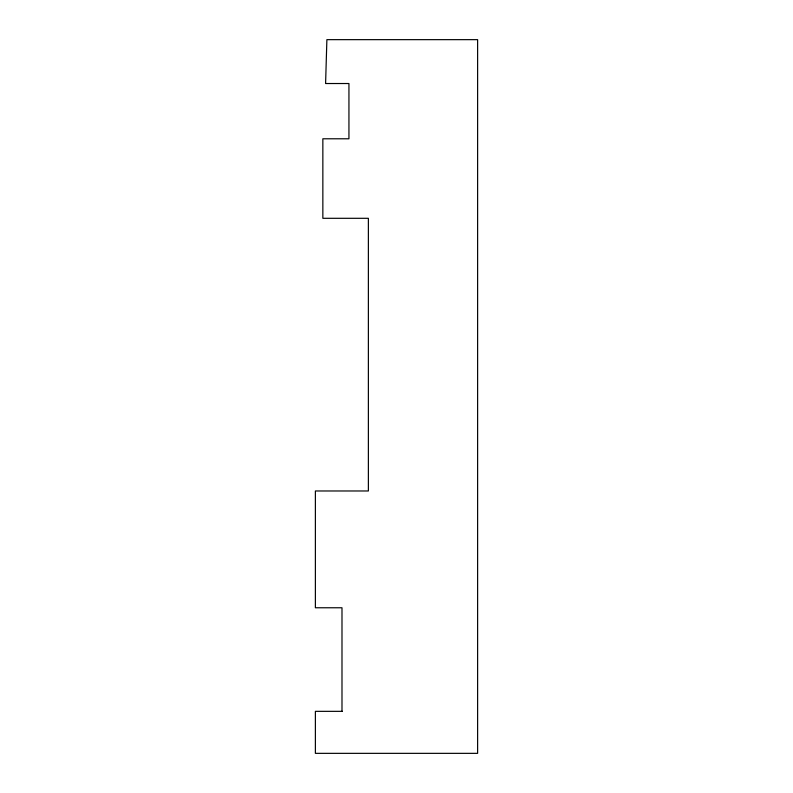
<?xml version="1.0" encoding="UTF-8"?>
<svg xmlns="http://www.w3.org/2000/svg" width="793" height="793" viewBox="0 0 793 793"><rect width="100%" height="100%" fill="white"/><g stroke="black" fill="none" stroke-linecap="round" stroke-linejoin="round"><path stroke-width="1.19" d="M342.398 711.341L315.386 711.341L315.386 753.35L477.614 753.35L477.614 39.65L326.885 39.65L325.596 83.523L348.94 83.523L348.94 138.785L322.85 138.785L322.85 218.303L368.378 218.303L368.378 490.976L315.386 490.976L315.386 607.765L341.991 607.765L341.991 711.341"/></g></svg>
